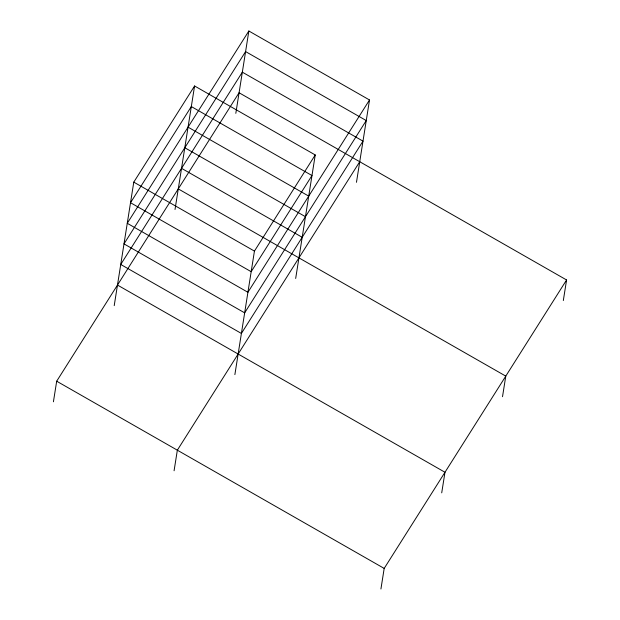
<?xml version="1.0" encoding="UTF-8"?>
<svg xmlns="http://www.w3.org/2000/svg" width="620" height="620" viewBox="0 0 620 620"><rect width="100%" height="100%" fill="white"/><g stroke="black" fill="none" stroke-linecap="round" stroke-linejoin="round"><path stroke-width="0.93" d="M53.421 401.791L56.684 381.207L239.072 92.752L566.579 279.961L563.317 300.545M114.219 305.644L133.781 182.133L194.579 85.978L315.239 154.953L295.678 278.465M175.018 209.49L194.579 85.978M174.081 470.766L177.343 450.182L359.732 161.727M235.817 113.336L248.853 31L369.512 99.975L356.477 182.311M234.879 374.612L254.44 251.1L315.239 154.953M380.928 589L384.183 568.416L566.579 279.961M441.719 492.846L444.982 472.262L117.482 285.053M502.518 396.699L505.781 376.115L178.281 188.906M248.853 31L127.263 223.301L247.922 292.276L369.512 99.975M188.061 127.154L308.714 196.121M184.799 147.738L305.459 216.706M181.536 168.322L302.196 237.29M133.781 182.133L254.44 251.1M56.684 381.207L384.183 568.416M191.317 106.562L130.518 202.717L251.178 271.692L311.976 175.537L191.317 106.562M245.597 51.584L124 243.885L244.66 312.86L366.257 120.559L245.597 51.584M242.335 72.168L120.737 264.469L241.397 333.444L362.995 141.143L242.335 72.168"/></g></svg>
